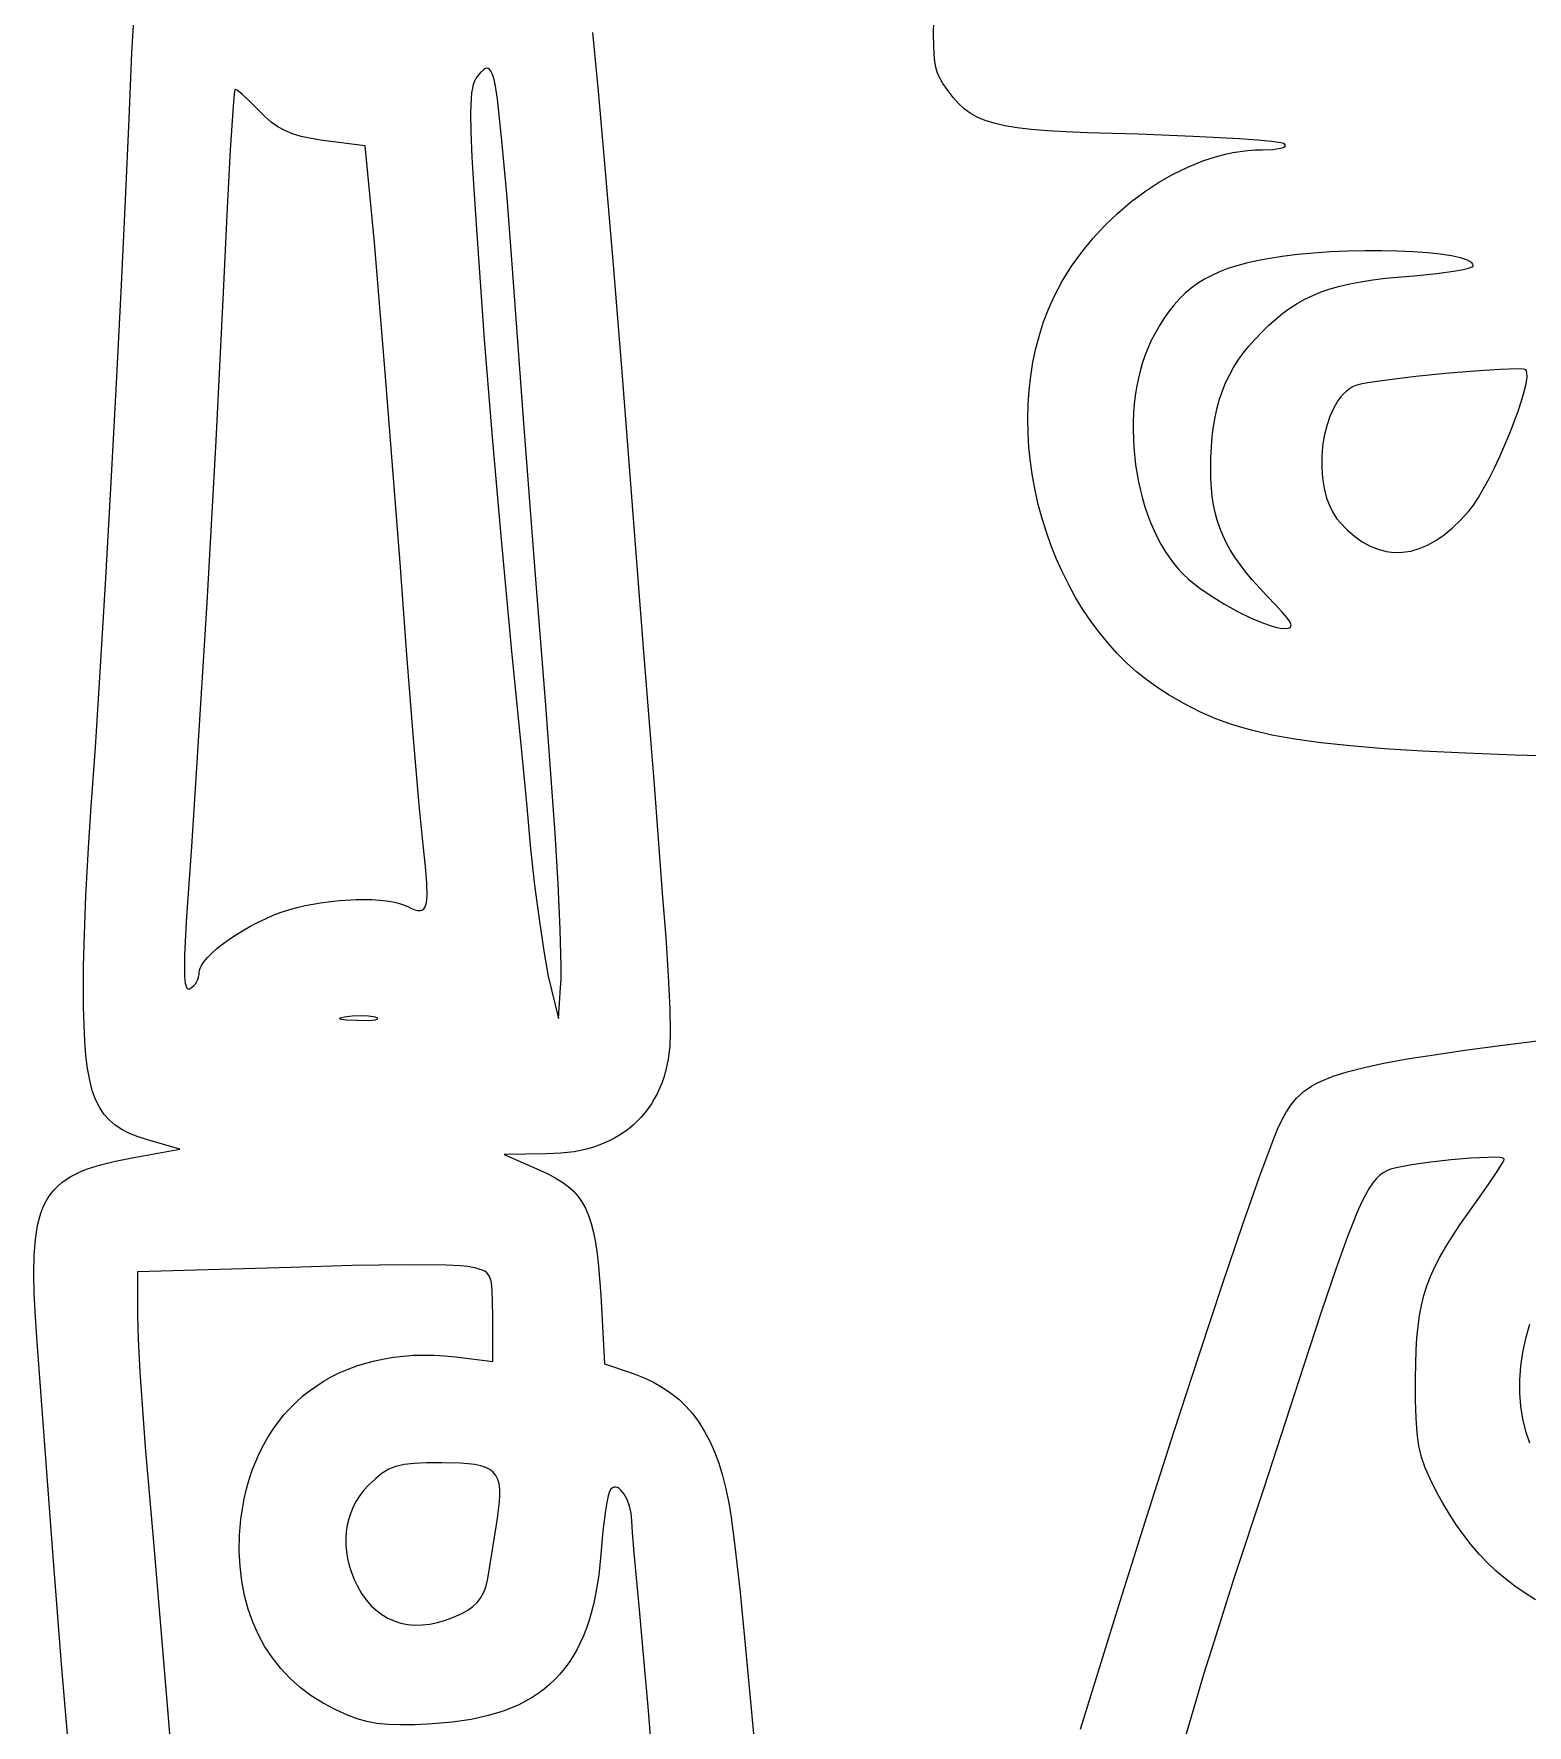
# Model space of a CAD drawing. Extents: x 45 to 4224, y -5292 to 395.
# Drawn here: x 2026 to 2794, y -3260 to -2391 of the extents above; entities that cross this region are included whole.
import ezdxf

# ---------------------------------------------------------------- set-up
doc = ezdxf.new("R2010")
doc.units = 0

msp = doc.modelspace()

# ---------------------------------------------------------------- linework, layer by layer
at = {"layer": 'Layer 1'}
for p, q in [((2488.5923, -2391.136425), (2488.889956, -2376.817175)), ((2076.535421, -2400.378733), (2077.336825, -2386.156043)), ((2313.304346, -2389.975483), (2316.202616, -2420.176754)), ((2488.666714, -2396.585402), (2488.5923, -2391.136425)), ((2488.889956, -2401.083859), (2488.666714, -2396.585402)), ((2075.049465, -2434.33711), (2076.535421, -2400.378733)), ((2489.262027, -2404.774227), (2488.889956, -2401.083859)), ((2489.782925, -2407.798941), (2489.262027, -2404.774227)), ((2252.594698, -2414.990735), (2252.012369, -2416.621159)), ((2253.272369, -2413.640526), (2252.594698, -2414.990735)), ((2254.04422, -2412.50949), (2253.272369, -2413.640526)), ((2255.786748, -2410.559223), (2254.04422, -2412.50949)), ((2257.194414, -2409.185665), (2255.786748, -2410.559223)), ((2258.341631, -2408.407418), (2257.194414, -2409.185665)), ((2259.302814, -2408.243087), (2258.341631, -2408.407418)), ((2259.736896, -2408.396954), (2259.302814, -2408.243087)), ((2260.152375, -2408.711276), (2259.736896, -2408.396954)), ((2260.964729, -2409.830587), (2260.152375, -2408.711276)), ((2261.81429, -2411.619623), (2260.964729, -2409.830587)), ((2262.77547, -2414.09699), (2261.81429, -2411.619623)), ((2263.493256, -2417.586698), (2262.77547, -2414.09699)), ((2490.452652, -2410.300432), (2489.782925, -2407.798941)), ((2491.271206, -2412.421133), (2490.452652, -2410.300432)), ((2492.238589, -2414.303478), (2491.271206, -2412.421133)), ((2493.3548, -2416.0899), (2492.238589, -2414.303478)), ((2496.043329, -2419.959439), (2493.3548, -2416.0899)), ((2129.039877, -2421.528139), (2128.495724, -2427.752564)), ((2129.4259, -2419.25696), (2129.039877, -2421.528139)), ((2129.808053, -2419.212761), (2129.4259, -2419.25696)), ((2130.622733, -2419.64761), (2129.808053, -2419.212761)), ((2133.345038, -2421.787009), (2130.622733, -2419.64761)), ((2137.183548, -2425.340284), (2133.345038, -2421.787009)), ((2250.849068, -2423.804153), (2250.571566, -2431.113009)), ((2251.138392, -2420.966826), (2250.849068, -2423.804153)), ((2251.526546, -2418.592842), (2251.138392, -2420.966826)), ((2252.012369, -2416.621159), (2251.526546, -2418.592842)), ((2264.424983, -2424.229701), (2263.493256, -2417.586698)), ((2266.744223, -2445.450102), (2264.424983, -2424.229701)), ((2316.202616, -2420.176754), (2319.672944, -2459.242613)), ((2498.678381, -2423.401097), (2496.043329, -2419.959439)), ((2501.373902, -2426.442777), (2498.678381, -2423.401097)), ((2128.495724, -2427.752564), (2127.044649, -2450.312413)), ((2141.729, -2429.97256), (2137.183548, -2425.340284)), ((2144.95127, -2433.274677), (2141.729, -2429.97256)), ((2148.159594, -2436.074501), (2144.95127, -2433.274677)), ((2250.571566, -2431.113009), (2250.70334, -2441.007749)), ((2504.243838, -2429.112387), (2501.373902, -2426.442777)), ((2507.402134, -2431.437831), (2504.243838, -2429.112387)), ((2510.962738, -2433.447014), (2507.402134, -2431.437831)), ((2515.039594, -2435.167843), (2510.962738, -2433.447014)), ((2073.285992, -2476.16177), (2075.049465, -2434.33711)), ((2151.488846, -2438.427841), (2148.159594, -2436.074501)), ((2155.0739, -2440.390509), (2151.488846, -2438.427841)), ((2159.049629, -2442.018314), (2155.0739, -2440.390509)), ((2163.550906, -2443.367067), (2159.049629, -2442.018314)), ((2250.70334, -2441.007749), (2251.253693, -2453.976716)), ((2519.74665, -2436.628221), (2515.039594, -2435.167843)), ((2525.197851, -2437.856055), (2519.74665, -2436.628221)), ((2531.507144, -2438.87925), (2525.197851, -2437.856055)), ((2538.788474, -2439.725712), (2531.507144, -2438.87925)), ((2547.155787, -2440.423345), (2538.788474, -2439.725712)), ((2556.723031, -2441.000055), (2547.155787, -2440.423345)), ((2567.60415, -2441.483747), (2556.723031, -2441.000055)), ((2593.7638, -2442.2837), (2567.60415, -2441.483747)), ((2127.044649, -2450.312413), (2125.29592, -2483.439036)), ((2168.712605, -2444.492579), (2163.550906, -2443.367067)), ((2174.6696, -2445.45066), (2168.712605, -2444.492579)), ((2196.4977, -2448.22879), (2174.6696, -2445.45066)), ((2201.2602, -2497.83819), (2196.4977, -2448.22879)), ((2269.361119, -2474.707223), (2266.744223, -2445.450102)), ((2622.065898, -2443.313091), (2593.7638, -2442.2837)), ((2645.754362, -2444.565725), (2622.065898, -2443.313091)), ((2655.077826, -2445.252504), (2645.754362, -2444.565725)), ((2646.25548, -2451.060973), (2650.082623, -2450.597145)), ((2650.082623, -2450.597145), (2653.886219, -2450.315865)), ((2653.886219, -2450.315865), (2657.6606, -2450.2212)), ((2662.299095, -2445.967189), (2655.077826, -2445.252504)), ((2657.6606, -2450.2212), (2663.030819, -2450.010359)), ((2667.101907, -2446.700478), (2662.299095, -2445.967189)), ((2663.030819, -2450.010359), (2666.987175, -2449.427448)), ((2666.987175, -2449.427448), (2668.318881, -2449.01972)), ((2668.49756, -2447.071193), (2667.101907, -2446.700478)), ((2668.318881, -2449.01972), (2669.157594, -2448.546879)), ((2669.17, -2447.44307), (2668.49756, -2447.071193)), ((2669.157594, -2448.546879), (2669.456803, -2448.018229)), ((2669.456803, -2448.018229), (2669.17, -2447.44307)), ((2251.253693, -2453.976716), (2252.231928, -2470.508249)), ((2319.672944, -2459.242613), (2323.719982, -2507.275381)), ((2611.686869, -2462.778557), (2619.282314, -2459.077237)), ((2619.282314, -2459.077237), (2626.964958, -2455.97588)), ((2626.964958, -2455.97588), (2630.824809, -2454.660361)), ((2630.824809, -2454.660361), (2634.689455, -2453.507041)), ((2634.689455, -2453.507041), (2638.553228, -2452.519991)), ((2638.553228, -2452.519991), (2642.410459, -2451.703278)), ((2642.410459, -2451.703278), (2646.25548, -2451.060973)), ((2596.938963, -2471.850863), (2604.223969, -2467.047284)), ((2604.223969, -2467.047284), (2611.686869, -2462.778557)), ((2071.062087, -2523.293062), (2073.285992, -2476.16177)), ((2252.231928, -2470.508249), (2253.647345, -2491.09069)), ((2271.9036, -2508.95009), (2269.361119, -2474.707223)), ((2589.877194, -2477.156736), (2596.938963, -2471.850863)), ((2125.29592, -2483.439036), (2123.47278, -2523.63496)), ((2576.60476, -2489.145142), (2583.084011, -2482.932347)), ((2583.084011, -2482.932347), (2589.877194, -2477.156736)), ((2253.647345, -2491.09069), (2257.665705, -2547.63919)), ((2570.484786, -2495.762564), (2576.60476, -2489.145142)), ((2206.9157, -2566.795027), (2201.2602, -2497.83819)), ((2559.504058, -2510.081064), (2564.769437, -2502.752057)), ((2564.769437, -2502.752057), (2570.484786, -2495.762564)), ((2692.672436, -2502.719777), (2684.034369, -2503.290093)), ((2701.454676, -2502.340148), (2692.672436, -2502.719777)), ((2710.235749, -2502.147718), (2701.454676, -2502.340148)), ((2718.870316, -2502.138999), (2710.235749, -2502.147718)), ((2727.213038, -2502.310502), (2718.870316, -2502.138999)), ((2735.118573, -2502.65874), (2727.213038, -2502.310502)), ((2742.441583, -2503.180222), (2735.118573, -2502.65874)), ((2278.005511, -2590.706115), (2271.9036, -2508.95009)), ((2323.719982, -2507.275381), (2328.348382, -2564.377386)), ((2554.733997, -2517.717031), (2559.504058, -2510.081064)), ((2639.88173, -2511.308415), (2635.572402, -2512.946588)), ((2644.50034, -2509.826046), (2639.88173, -2511.308415)), ((2649.450907, -2508.48611), (2644.50034, -2509.826046)), ((2654.756102, -2507.275235), (2649.450907, -2508.48611)), ((2660.4386, -2506.18005), (2654.756102, -2507.275235)), ((2667.772111, -2505.016741), (2660.4386, -2506.18005)), ((2675.685814, -2504.054585), (2667.772111, -2505.016741)), ((2684.034369, -2503.290093), (2675.685814, -2504.054585)), ((2749.036729, -2503.871463), (2742.441583, -2503.180222)), ((2754.75867, -2504.728972), (2749.036729, -2503.871463)), ((2759.462068, -2505.749261), (2754.75867, -2504.728972)), ((2763.001581, -2506.928843), (2759.462068, -2505.749261)), ((2760.733509, -2511.768081), (2763.576744, -2511.060373)), ((2764.289463, -2507.577278), (2763.001581, -2506.928843)), ((2763.576744, -2511.060373), (2765.378182, -2510.380571)), ((2765.231872, -2508.264229), (2764.289463, -2507.577278)), ((2765.81064, -2508.989258), (2765.231872, -2508.264229)), ((2765.378182, -2510.380571), (2765.847533, -2510.058402)), ((2766.0076, -2509.75193), (2765.81064, -2508.989258)), ((2765.847533, -2510.058402), (2766.0076, -2509.75193)), ((2552.548882, -2521.63995), (2554.733997, -2517.717031)), ((2624.273388, -2518.929644), (2620.974462, -2521.324746)), ((2627.790904, -2516.743831), (2624.273388, -2518.929644)), ((2631.549685, -2514.753936), (2627.790904, -2516.743831)), ((2635.572402, -2512.946588), (2631.549685, -2514.753936)), ((2692.458456, -2521.732494), (2697.350502, -2520.345853)), ((2697.350502, -2520.345853), (2702.590202, -2519.120831)), ((2702.590202, -2519.120831), (2708.218833, -2518.042892)), ((2708.218833, -2518.042892), (2714.277671, -2517.097504)), ((2714.277671, -2517.097504), (2720.807994, -2516.270132)), ((2720.807994, -2516.270132), (2735.4482, -2514.9113)), ((2735.4482, -2514.9113), (2747.255256, -2513.826096)), ((2747.255256, -2513.826096), (2756.9787, -2512.480441)), ((2756.9787, -2512.480441), (2760.733509, -2511.768081)), ((2068.512626, -2573.410199), (2071.062087, -2523.293062)), ((2123.47278, -2523.63496), (2119.659068, -2599.562041)), ((2547.633002, -2532.081019), (2550.5046, -2525.6274)), ((2550.5046, -2525.6274), (2552.548882, -2521.63995)), ((2614.941692, -2526.796303), (2612.162502, -2529.899501)), ((2617.871454, -2523.942508), (2614.941692, -2526.796303)), ((2620.974462, -2521.324746), (2617.871454, -2523.942508)), ((2675.541276, -2529.185921), (2679.455474, -2527.007467)), ((2679.455474, -2527.007467), (2683.552219, -2525.048767)), ((2683.552219, -2525.048767), (2687.872788, -2523.295288)), ((2687.872788, -2523.295288), (2692.458456, -2521.732494)), ((2545.116759, -2538.705563), (2547.633002, -2532.081019)), ((2606.965145, -2536.907591), (2604.501632, -2540.839226)), ((2609.51121, -2533.265473), (2606.965145, -2536.907591)), ((2612.162502, -2529.899501), (2609.51121, -2533.265473)), ((2660.884416, -2540.387963), (2664.481195, -2537.185151)), ((2664.481195, -2537.185151), (2668.095414, -2534.260229)), ((2668.095414, -2534.260229), (2671.768348, -2531.598664)), ((2671.768348, -2531.598664), (2675.541276, -2529.185921)), ((2541.129992, -2552.397657), (2542.950784, -2545.483589)), ((2542.950784, -2545.483589), (2545.116759, -2538.705563)), ((2602.098, -2545.07375), (2600.285056, -2548.608809)), ((2604.501632, -2540.839226), (2602.098, -2545.07375)), ((2653.830297, -2547.458353), (2657.2638, -2543.8832)), ((2657.2638, -2543.8832), (2660.884416, -2540.387963)), ((2257.665705, -2547.63919), (2261.684069, -2597.89969)), ((2539.649294, -2559.430326), (2541.129992, -2552.397657)), ((2598.640269, -2552.285722), (2597.162042, -2556.092862)), ((2600.285056, -2548.608809), (2598.640269, -2552.285722)), ((2645.134337, -2558.381497), (2647.772542, -2554.687736)), ((2647.772542, -2554.687736), (2650.66887, -2551.053276)), ((2650.66887, -2551.053276), (2653.830297, -2547.458353)), ((2538.503605, -2566.564156), (2539.649294, -2559.430326)), ((2595.848775, -2560.018601), (2594.69887, -2564.051312)), ((2597.162042, -2556.092862), (2595.848775, -2560.018601)), ((2640.60439, -2566.025988), (2642.747278, -2562.154326)), ((2642.747278, -2562.154326), (2645.134337, -2558.381497)), ((2779.575371, -2563.11916), (2766.62423, -2563.957869)), ((2788.917432, -2562.857161), (2779.575371, -2563.11916)), ((2791.717647, -2562.991842), (2788.917432, -2562.857161)), ((2792.559504, -2563.134251), (2791.717647, -2562.991842)), ((2792.9947, -2563.33), (2792.559504, -2563.134251)), ((2793.364384, -2563.88189), (2792.9947, -2563.33)), ((2214.3571, -2662.54119), (2206.9157, -2566.795027)), ((2328.348382, -2564.377386), (2339.367875, -2706.1984)), ((2537.687837, -2573.781704), (2538.503605, -2566.564156)), ((2592.882751, -2572.391137), (2592.213339, -2576.674997)), ((2593.710728, -2568.179366), (2592.882751, -2572.391137)), ((2594.69887, -2564.051312), (2593.710728, -2568.179366)), ((2637.023219, -2574.144875), (2638.698695, -2570.016249)), ((2638.698695, -2570.016249), (2640.60439, -2566.025988)), ((2703.972096, -2572.047976), (2702.340257, -2573.041811)), ((2705.6822, -2571.2675), (2703.972096, -2572.047976)), ((2708.075473, -2570.628973), (2705.6822, -2571.2675)), ((2711.843079, -2569.917195), (2708.075473, -2570.628973)), ((2722.673432, -2568.352949), (2711.843079, -2569.917195)), ((2736.517549, -2566.732893), (2722.673432, -2568.352949)), ((2751.719719, -2565.215156), (2736.517549, -2566.732893)), ((2766.62423, -2563.957869), (2751.719719, -2565.215156)), ((2792.145128, -2574.510698), (2793.107186, -2570.429264)), ((2793.107186, -2570.429264), (2793.604737, -2567.118133)), ((2793.584876, -2564.708109), (2793.364384, -2563.88189)), ((2793.604737, -2567.118133), (2793.584876, -2564.708109)), ((2065.772482, -2624.192398), (2068.512626, -2573.410199)), ((2537.025717, -2588.398195), (2537.196903, -2581.065531)), ((2537.196903, -2581.065531), (2537.687837, -2573.781704)), ((2591.700894, -2581.019318), (2591.343818, -2585.412473)), ((2592.213339, -2576.674997), (2591.700894, -2581.019318)), ((2634.335014, -2582.896284), (2635.570984, -2578.431631)), ((2635.570984, -2578.431631), (2637.023219, -2574.144875)), ((2696.626074, -2578.906571), (2694.278252, -2582.801684)), ((2697.929591, -2577.181385), (2696.626074, -2578.906571)), ((2699.317478, -2575.620724), (2697.929591, -2577.181385)), ((2700.788209, -2574.236796), (2699.317478, -2575.620724)), ((2702.340257, -2573.041811), (2700.788209, -2574.236796)), ((2789.039105, -2584.461249), (2790.771466, -2579.231629)), ((2790.771466, -2579.231629), (2792.145128, -2574.510698)), ((2537.169192, -2595.762256), (2537.025717, -2588.398195)), ((2591.14051, -2589.842835), (2591.089374, -2594.298775)), ((2591.343818, -2585.412473), (2591.14051, -2589.842835)), ((2632.483966, -2592.438341), (2633.308334, -2587.558598)), ((2633.308334, -2587.558598), (2634.335014, -2582.896284)), ((2692.286222, -2587.208393), (2690.662191, -2592.029031)), ((2694.278252, -2582.801684), (2692.286222, -2587.208393)), ((2787.000948, -2590.068754), (2789.039105, -2584.461249)), ((2261.684069, -2597.89969), (2266.14892, -2648.53219)), ((2283.8098, -2666.50909), (2278.005511, -2590.706115)), ((2537.62224, -2603.140272), (2537.169192, -2595.762256)), ((2591.089374, -2594.298775), (2591.437219, -2603.240883)), ((2631.414265, -2602.929171), (2631.854935, -2597.555276)), ((2631.854935, -2597.555276), (2632.483966, -2592.438341)), ((2689.41837, -2597.165929), (2688.566966, -2602.521419)), ((2690.662191, -2592.029031), (2689.41837, -2597.165929)), ((2779.580745, -2607.850515), (2784.7099, -2595.923338)), ((2784.7099, -2595.923338), (2787.000948, -2590.068754)), ((2119.659068, -2599.562041), (2114.989598, -2683.07931)), ((2538.379775, -2610.514802), (2537.62224, -2603.140272)), ((2591.437219, -2603.240883), (2592.374563, -2612.145775)), ((2631.154979, -2608.57979), (2631.414265, -2602.929171)), ((2688.566966, -2602.521419), (2688.120189, -2607.997831)), ((2539.436711, -2617.868406), (2538.379775, -2610.514802)), ((2592.374563, -2612.145775), (2593.888615, -2620.920432)), ((2631.0701, -2614.5269), (2631.154979, -2608.57979)), ((2631.151297, -2619.382608), (2631.0701, -2614.5269)), ((2688.120189, -2607.997831), (2688.090247, -2613.497498)), ((2688.090247, -2613.497498), (2688.48935, -2618.92275)), ((2774.074872, -2619.196333), (2776.848446, -2613.661497)), ((2776.848446, -2613.661497), (2779.580745, -2607.850515)), ((2062.97653, -2673.318873), (2065.772482, -2624.192398)), ((2540.78796, -2625.183643), (2539.436711, -2617.868406)), ((2593.888615, -2620.920432), (2594.85791, -2625.229854)), ((2631.403414, -2623.997634), (2631.151297, -2619.382608)), ((2631.839241, -2628.401046), (2631.403414, -2623.997634)), ((2688.48935, -2618.92275), (2689.329705, -2624.17592)), ((2689.329705, -2624.17592), (2690.623522, -2629.159338)), ((2768.615513, -2628.914344), (2771.312926, -2624.324217)), ((2771.312926, -2624.324217), (2774.074872, -2619.196333)), ((2542.428435, -2632.443071), (2540.78796, -2625.183643)), ((2544.35305, -2639.62925), (2542.428435, -2632.443071)), ((2594.85791, -2625.229854), (2595.966587, -2629.471834)), ((2595.966587, -2629.471834), (2597.213046, -2633.634745)), ((2632.471569, -2632.621912), (2631.839241, -2628.401046)), ((2633.313186, -2636.689301), (2632.471569, -2632.621912)), ((2690.623522, -2629.159338), (2692.383009, -2633.775336)), ((2763.6259, -2635.9581), (2766.035536, -2632.835907)), ((2766.035536, -2632.835907), (2768.615513, -2628.914344)), ((2546.556718, -2646.724739), (2544.35305, -2639.62925)), ((2597.213046, -2633.634745), (2598.595688, -2637.70696)), ((2598.595688, -2637.70696), (2600.112916, -2641.676851)), ((2600.112916, -2641.676851), (2601.76313, -2645.532791)), ((2634.376883, -2640.632279), (2633.313186, -2636.689301)), ((2635.675449, -2644.479914), (2634.376883, -2640.632279)), ((2692.383009, -2633.775336), (2693.441194, -2635.915032)), ((2693.441194, -2635.915032), (2694.620375, -2637.926247)), ((2694.620375, -2637.926247), (2695.922079, -2639.796772)), ((2695.922079, -2639.796772), (2697.34783, -2641.5144)), ((2697.34783, -2641.5144), (2701.11815, -2645.467748)), ((2755.210943, -2644.645218), (2759.437039, -2640.585678)), ((2759.437039, -2640.585678), (2763.62593, -2635.95815)), ((2763.62593, -2635.95815), (2763.6259, -2635.9581)), ((2266.14892, -2648.53219), (2271.506745, -2706.19669)), ((2549.034351, -2653.712096), (2546.556718, -2646.724739)), ((2601.76313, -2645.532791), (2603.544731, -2649.263151)), ((2603.544731, -2649.263151), (2605.456121, -2652.856305)), ((2637.221675, -2648.261275), (2635.675449, -2644.479914)), ((2639.02835, -2652.005429), (2637.221675, -2648.261275)), ((2701.11815, -2645.467748), (2704.981486, -2648.844967)), ((2704.981486, -2648.844967), (2708.928535, -2651.64664)), ((2746.684339, -2651.058007), (2750.956942, -2648.136188)), ((2750.956942, -2648.136188), (2755.210943, -2644.645218)), ((2551.780864, -2660.573882), (2549.034351, -2653.712096)), ((2605.456121, -2652.856305), (2607.495702, -2656.300625)), ((2607.495702, -2656.300625), (2609.661873, -2659.584483)), ((2641.108264, -2655.741443), (2639.02835, -2652.005429)), ((2643.474207, -2659.498386), (2641.108264, -2655.741443)), ((2708.928535, -2651.64664), (2712.949996, -2653.873346)), ((2712.949996, -2653.873346), (2717.036567, -2655.525668)), ((2717.036567, -2655.525668), (2721.178948, -2656.604188)), ((2721.178948, -2656.604188), (2725.367836, -2657.109486)), ((2725.367836, -2657.109486), (2729.59393, -2657.042144)), ((2729.59393, -2657.042144), (2733.847929, -2656.402743)), ((2733.847929, -2656.402743), (2738.120531, -2655.191866)), ((2738.120531, -2655.191866), (2742.402435, -2653.410094)), ((2742.402435, -2653.410094), (2746.684339, -2651.058007)), ((2217.780115, -2709.676067), (2214.3571, -2662.54119)), ((2289.266788, -2735.615377), (2283.8098, -2666.50909)), ((2554.791168, -2667.292654), (2551.780864, -2660.573882)), ((2558.060178, -2673.850972), (2554.791168, -2667.292654)), ((2609.661873, -2659.584483), (2611.953038, -2662.696252)), ((2611.953038, -2662.696252), (2614.367596, -2665.624305)), ((2614.367596, -2665.624305), (2616.90395, -2668.357013)), ((2646.138969, -2663.305325), (2643.474207, -2659.498386)), ((2649.115339, -2667.191328), (2646.138969, -2663.305325)), ((2652.416108, -2671.185463), (2649.115339, -2667.191328)), ((2060.259644, -2718.46884), (2062.97653, -2673.318873)), ((2561.582807, -2680.231396), (2558.060178, -2673.850972)), ((2616.90395, -2668.357013), (2619.5605, -2670.88275)), ((2619.5605, -2670.88275), (2624.914436, -2675.14838)), ((2624.914436, -2675.14838), (2631.212498, -2679.483772)), ((2656.054065, -2675.316798), (2652.416108, -2671.185463)), ((2660.042, -2679.6144), (2656.054065, -2675.316798)), ((2114.989598, -2683.07931), (2109.799218, -2767.638404)), ((2565.353967, -2686.416483), (2561.582807, -2680.231396)), ((2631.212498, -2679.483772), (2638.096571, -2683.69824)), ((2638.096571, -2683.69824), (2645.208538, -2687.6011)), ((2664.551552, -2684.204384), (2660.04175, -2679.61395)), ((2660.04175, -2679.61395), (2660.042, -2679.6144)), ((2667.991652, -2687.911147), (2664.551552, -2684.204384)), ((2569.368572, -2692.388794), (2565.353967, -2686.416483)), ((2573.621535, -2698.130887), (2569.368572, -2692.388794)), ((2645.208538, -2687.6011), (2652.19028, -2691.001666)), ((2652.19028, -2691.001666), (2658.683683, -2693.709253)), ((2658.683683, -2693.709253), (2661.635345, -2694.74359)), ((2670.408559, -2690.817955), (2667.991652, -2687.911147)), ((2671.848781, -2693.008525), (2670.408559, -2690.817955)), ((2672.21717, -2693.861382), (2671.848781, -2693.008525)), ((2672.358828, -2694.566573), (2672.21717, -2693.861382)), ((2578.107769, -2703.625321), (2573.621535, -2698.130887)), ((2661.635345, -2694.74359), (2664.330628, -2695.533176)), ((2664.330628, -2695.533176), (2666.724768, -2696.054175)), ((2666.724768, -2696.054175), (2668.773, -2696.28275)), ((2668.773, -2696.28275), (2670.774428, -2696.119969)), ((2670.774428, -2696.119969), (2671.481556, -2695.900796)), ((2671.481556, -2695.900796), (2671.985207, -2695.575816)), ((2671.985207, -2695.575816), (2672.279569, -2695.134563)), ((2672.279569, -2695.134563), (2672.358828, -2694.566573)), ((2221.203146, -2752.681077), (2217.780115, -2709.676067)), ((2271.506745, -2706.19669), (2276.914168, -2761.21354)), ((2339.367875, -2706.1984), (2344.924127, -2776.544475)), ((2582.822187, -2708.854655), (2578.107769, -2703.625321)), ((2587.759702, -2713.801449), (2582.822187, -2708.854655)), ((2057.756698, -2757.321514), (2060.259644, -2718.46884)), ((2592.915228, -2718.448262), (2587.759702, -2713.801449)), ((2598.283677, -2722.777651), (2592.915228, -2718.448262)), ((2603.859964, -2726.772178), (2598.283677, -2722.777651)), ((2609.639, -2730.4144), (2603.859964, -2726.772178)), ((2294.1285, -2801.44709), (2289.266788, -2735.615377)), ((2617.584464, -2734.926625), (2609.639, -2730.4144)), ((2625.522398, -2738.96039), (2617.584464, -2734.926625)), ((2633.714993, -2742.548833), (2625.522398, -2738.96039)), ((2637.988722, -2744.186415), (2633.714993, -2742.548833)), ((2642.424438, -2745.725093), (2637.988722, -2744.186415)), ((2647.054912, -2747.169009), (2642.424438, -2745.725093)), ((2224.179704, -2786.830895), (2221.203146, -2752.681077)), ((2651.912921, -2748.522305), (2647.054912, -2747.169009)), ((2662.442633, -2750.973609), (2651.912921, -2748.522305)), ((2674.275763, -2753.112141), (2662.442633, -2750.973609)), ((2687.6745, -2754.971039), (2674.275763, -2753.112141)), ((2702.901034, -2756.58344), (2687.6745, -2754.971039)), ((2055.602565, -2787.55611), (2057.756698, -2757.321514)), ((2276.914168, -2761.21354), (2279.487655, -2787.847727)), ((2720.217555, -2757.982483), (2702.901034, -2756.58344)), ((2739.886251, -2759.201303), (2720.217555, -2757.982483)), ((2762.169313, -2760.27304), (2739.886251, -2759.201303)), ((2787.328929, -2761.230831), (2762.169313, -2760.27304)), ((2815.627289, -2762.107813), (2787.328929, -2761.230831)), ((2109.799218, -2767.638404), (2107.113328, -2808.262272)), ((2344.924127, -2776.544475), (2349.289755, -2834.3894)), ((2054.145292, -2808.931538), (2055.602565, -2787.55611)), ((2226.2633, -2807.40019), (2224.179704, -2786.830895)), ((2279.487655, -2787.847727), (2281.428625, -2809.38469)), ((2294.128625, -2801.44719), (2294.1285, -2801.44709)), ((2295.678915, -2827.355686), (2294.128625, -2801.44719)), ((2052.874051, -2833.543985), (2054.145292, -2808.931538)), ((2107.113328, -2808.262272), (2104.42278, -2846.69096)), ((2227.501194, -2818.449902), (2226.2633, -2807.40019)), ((2281.428625, -2809.38469), (2283.52462, -2828.155645)), ((2228.204242, -2827.039299), (2227.501194, -2818.449902)), ((2228.321285, -2833.386974), (2228.204242, -2827.039299)), ((2283.52462, -2828.155645), (2285.992685, -2846.740552)), ((2296.708308, -2850.957346), (2295.678915, -2827.355686)), ((2051.97488, -2858.379669), (2052.874051, -2833.543985)), ((2153.223615, -2842.053598), (2157.207, -2840.73769)), ((2157.207, -2840.73769), (2161.372827, -2839.612371)), ((2161.372827, -2839.612371), (2165.660739, -2838.61844)), ((2165.660739, -2838.61844), (2174.458647, -2837.029389)), ((2174.458647, -2837.029389), (2183.312368, -2835.979841)), ((2183.312368, -2835.979841), (2191.93355, -2835.479096)), ((2191.93355, -2835.479096), (2200.033838, -2835.536457)), ((2200.033838, -2835.536457), (2203.798536, -2835.777334)), ((2203.798536, -2835.777334), (2207.324878, -2836.161225)), ((2207.324878, -2836.161225), (2210.57682, -2836.689294)), ((2210.57682, -2836.689294), (2213.518317, -2837.362702)), ((2213.518317, -2837.362702), (2216.113325, -2838.182613)), ((2216.113325, -2838.182613), (2218.3258, -2839.15019)), ((2218.3258, -2839.15019), (2220.22442, -2840.071161)), ((2220.22442, -2840.071161), (2221.906192, -2840.732264)), ((2221.906192, -2840.732264), (2223.377513, -2841.106175)), ((2223.377513, -2841.106175), (2224.644777, -2841.16557)), ((2224.644777, -2841.16557), (2225.714378, -2840.883126)), ((2225.714378, -2840.883126), (2226.592713, -2840.231518)), ((2226.592713, -2840.231518), (2227.286176, -2839.183423)), ((2227.286176, -2839.183423), (2227.801163, -2837.711516)), ((2227.801163, -2837.711516), (2228.144067, -2835.788475)), ((2228.144067, -2835.788475), (2228.321285, -2833.386974)), ((2349.289755, -2834.3894), (2350.914462, -2854.840847)), ((2104.42278, -2846.69096), (2103.616627, -2864.085226)), ((2133.396814, -2851.502156), (2137.208694, -2849.32874)), ((2137.208694, -2849.32874), (2141.139753, -2847.267527)), ((2141.139753, -2847.267527), (2145.147552, -2845.348166)), ((2145.147552, -2845.348166), (2149.189653, -2843.600307)), ((2149.189653, -2843.600307), (2153.223615, -2842.053598)), ((2285.992685, -2846.740552), (2288.46075, -2863.018629)), ((2051.722957, -2869.939419), (2051.97488, -2858.379669)), ((2120.189873, -2860.724857), (2123.100644, -2858.399125)), ((2123.100644, -2858.399125), (2126.30035, -2856.066998)), ((2126.30035, -2856.066998), (2129.746553, -2853.758125)), ((2129.746553, -2853.758125), (2133.396814, -2851.502156)), ((2297.14239, -2869.647678), (2296.708308, -2850.957346)), ((2350.914462, -2854.840847), (2352.167099, -2874.7714)), ((2103.616627, -2864.085226), (2103.515858, -2870.347632)), ((2112.284935, -2869.370848), (2113.615569, -2867.36719)), ((2113.615569, -2867.36719), (2115.404897, -2865.238539)), ((2115.404897, -2865.238539), (2117.610478, -2863.014545)), ((2117.610478, -2863.014545), (2120.189873, -2860.724857)), ((2288.46075, -2863.018629), (2290.556745, -2874.86909)), ((2051.633815, -2880.42481), (2051.722957, -2869.939419)), ((2103.515858, -2870.347632), (2103.629029, -2875.11711)), ((2103.629029, -2875.11711), (2103.965443, -2878.491325)), ((2109.830205, -2877.647184), (2110.395287, -2876.498417)), ((2110.395287, -2876.498417), (2110.816193, -2875.303142)), ((2110.816193, -2875.303142), (2111.078968, -2874.089265)), ((2111.078968, -2874.089265), (2111.16966, -2872.88469)), ((2111.1695, -2872.88459), (2111.455432, -2871.219865)), ((2111.16966, -2872.88469), (2111.1695, -2872.88459)), ((2111.455432, -2871.219865), (2112.284935, -2869.370848)), ((2290.556745, -2874.86909), (2295.716125, -2896.69719)), ((2296.906745, -2880.82219), (2297.112934, -2876.337192)), ((2297.112934, -2876.337192), (2297.14239, -2869.647678)), ((2352.167099, -2874.7714), (2352.973251, -2891.874228)), ((2051.702899, -2890.638141), (2051.633815, -2880.42481)), ((2103.965443, -2878.491325), (2104.534401, -2880.567944)), ((2104.534401, -2880.567944), (2104.908991, -2881.150176)), ((2104.908991, -2881.150176), (2105.345206, -2881.444634)), ((2105.345206, -2881.444634), (2105.844208, -2881.463526)), ((2105.844208, -2881.463526), (2106.40716, -2881.21906)), ((2106.40716, -2881.21906), (2107.409423, -2880.535381)), ((2107.409423, -2880.535381), (2108.32332, -2879.693571)), ((2108.32332, -2879.693571), (2109.134898, -2878.721537)), ((2109.134898, -2878.721537), (2109.830205, -2877.647184)), ((2295.716125, -2896.69719), (2296.906745, -2880.82219)), ((2051.926043, -2899.884089), (2051.702899, -2890.638141)), ((2352.973251, -2891.874228), (2353.258505, -2903.8425)), ((2052.327082, -2908.218467), (2051.926043, -2899.884089)), ((2183.431357, -2896.4862), (2183.301617, -2896.623207)), ((2183.301617, -2896.623207), (2183.346866, -2896.754401)), ((2183.346866, -2896.754401), (2183.946054, -2896.994696)), ((2184.232083, -2896.199396), (2183.431357, -2896.4862)), ((2183.946054, -2896.994696), (2187.065243, -2897.354364)), ((2185.7816, -2895.90329), (2184.232083, -2896.199396)), ((2189.713143, -2895.456806), (2185.7816, -2895.90329)), ((2187.065243, -2897.354364), (2192.52848, -2897.49079)), ((2194.016756, -2895.307977), (2189.713143, -2895.456806)), ((2192.52848, -2897.49079), (2198.14054, -2897.577606)), ((2198.171541, -2895.456806), (2194.016756, -2895.307977)), ((2198.14054, -2897.577606), (2201.706214, -2897.292352)), ((2201.6566, -2895.90329), (2198.171541, -2895.456806)), ((2202.648014, -2896.329621), (2201.6566, -2895.90329)), ((2201.6566, -2895.90329), (2201.6566, -2895.90329)), ((2201.706214, -2897.292352), (2202.640265, -2897.033454)), ((2202.640265, -2897.033454), (2202.96505, -2896.709442)), ((2202.96505, -2896.709442), (2202.648014, -2896.329621)), ((2052.929853, -2915.697083), (2052.327082, -2908.218467)), ((2352.97703, -2910.886357), (2352.141518, -2917.572678)), ((2353.258505, -2903.8425), (2352.97703, -2910.886357)), ((2761.726985, -2912.919521), (2779.869029, -2910.489629)), ((2779.869029, -2910.489629), (2823.555585, -2905.031045)), ((2053.75819, -2922.375749), (2052.929853, -2915.697083)), ((2352.141518, -2917.572678), (2351.520177, -2920.777583)), ((2709.832002, -2921.755428), (2720.047772, -2919.583658)), ((2720.047772, -2919.583658), (2731.987858, -2917.418865)), ((2731.987858, -2917.418865), (2745.823762, -2915.213376)), ((2745.823762, -2915.213376), (2761.726985, -2912.919521)), ((2054.835931, -2928.310275), (2053.75819, -2922.375749)), ((2056.18691, -2933.556471), (2054.835931, -2928.310275)), ((2349.878682, -2926.902528), (2348.861871, -2929.819223)), ((2350.765341, -2923.88809), (2349.878682, -2926.902528)), ((2351.520177, -2920.777583), (2350.765341, -2923.88809)), ((2685.179749, -2930.099813), (2687.815578, -2928.789307)), ((2687.815578, -2928.789307), (2693.887407, -2926.310581)), ((2693.887407, -2926.310581), (2701.169047, -2923.981845)), ((2701.169047, -2923.981845), (2709.832002, -2921.755428)), ((2057.834965, -2938.170148), (2056.18691, -2933.556471)), ((2346.444478, -2935.352706), (2345.047239, -2937.96615)), ((2347.716579, -2932.636507), (2346.444478, -2935.352706)), ((2348.861871, -2929.819223), (2347.716579, -2932.636507)), ((2675.143952, -2937.602137), (2676.803457, -2935.955171)), ((2676.803457, -2935.955171), (2678.615352, -2934.387414)), ((2678.615352, -2934.387414), (2680.601074, -2932.892908)), ((2680.601074, -2932.892908), (2682.78206, -2931.465694)), ((2682.78206, -2931.465694), (2685.179749, -2930.099813)), ((2059.803931, -2942.207115), (2057.834965, -2938.170148)), ((2062.117643, -2945.723184), (2059.803931, -2942.207115)), ((2064.799938, -2948.774165), (2062.117643, -2945.723184)), ((2340.121411, -2945.173234), (2338.240336, -2947.358942)), ((2341.884034, -2942.878085), (2340.121411, -2945.173234)), ((2343.526534, -2940.475167), (2341.884034, -2942.878085)), ((2345.047239, -2937.96615), (2343.526534, -2940.475167)), ((2667.186585, -2949.481045), (2669.60107, -2945.101282)), ((2669.60107, -2945.101282), (2672.196358, -2941.157536)), ((2672.196358, -2941.157536), (2675.143952, -2937.602137)), ((2067.874653, -2951.415868), (2064.799938, -2948.774165)), ((2071.365621, -2953.704103), (2067.874653, -2951.415868)), ((2075.296681, -2955.694682), (2071.365621, -2953.704103)), ((2331.903112, -2953.242705), (2329.564943, -2954.973935)), ((2334.129515, -2951.395349), (2331.903112, -2953.242705)), ((2336.24248, -2949.433538), (2334.129515, -2951.395349)), ((2338.240336, -2947.358942), (2336.24248, -2949.433538)), ((2662.921696, -2959.619967), (2665.369818, -2953.52266)), ((2665.369818, -2953.52266), (2667.186585, -2949.481045)), ((2079.691667, -2957.443414), (2075.296681, -2955.694682)), ((2084.574415, -2959.00611), (2079.691667, -2957.443414)), ((2101.243115, -2963.76861), (2084.574415, -2959.00611)), ((2313.282435, -2962.829053), (2310.208701, -2963.700596)), ((2316.256102, -2961.829683), (2313.282435, -2962.829053)), ((2319.128031, -2960.704158), (2316.256102, -2961.829683)), ((2321.896552, -2959.454149), (2319.128031, -2960.704158)), ((2324.559991, -2958.081328), (2321.896552, -2959.454149)), ((2327.116679, -2956.587366), (2324.559991, -2958.081328)), ((2329.564943, -2954.973935), (2327.116679, -2956.587366)), ((2656.284868, -2977.53517), (2662.921696, -2959.619967)), ((2053.676119, -2973.95161), (2060.410007, -2971.803002)), ((2060.410007, -2971.803002), (2068.04849, -2969.892753)), ((2068.04849, -2969.892753), (2076.636915, -2968.13424)), ((2076.636915, -2968.13424), (2101.243115, -2963.76861)), ((2289.758505, -2966.1519), (2267.930405, -2966.548775)), ((2267.930405, -2966.548775), (2286.186605, -2974.486275)), ((2296.946531, -2965.875076), (2289.758505, -2966.1519)), ((2303.76772, -2965.053517), (2296.946531, -2965.875076)), ((2310.208701, -2963.700596), (2303.76772, -2965.053517)), ((2734.166592, -2971.830393), (2726.316687, -2973.35588)), ((2743.960567, -2970.416527), (2734.166592, -2971.830393)), ((2754.549845, -2969.225903), (2743.960567, -2970.416527)), ((2764.785657, -2968.370141), (2754.549845, -2969.225903)), ((2773.519236, -2967.960863), (2764.785657, -2968.370141)), ((2776.963697, -2967.958537), (2773.519236, -2967.960863)), ((2779.601813, -2968.109691), (2776.963697, -2967.958537)), ((2777.965456, -2975.823958), (2780.836615, -2971.204072)), ((2781.289985, -2968.428276), (2779.601813, -2968.109691)), ((2780.836615, -2971.204072), (2781.614092, -2969.733617)), ((2781.73297, -2968.654715), (2781.289985, -2968.428276)), ((2781.614092, -2969.733617), (2781.88462, -2968.928245)), ((2781.88462, -2968.928245), (2781.73297, -2968.654715)), ((2038.448567, -2982.693811), (2040.501421, -2980.934409)), ((2040.501421, -2980.934409), (2042.740745, -2979.310392)), ((2042.740745, -2979.310392), (2045.172209, -2977.810931)), ((2045.172209, -2977.810931), (2047.80148, -2976.425199)), ((2047.80148, -2976.425199), (2050.634227, -2975.142368)), ((2050.634227, -2975.142368), (2053.676119, -2973.95161)), ((2286.186605, -2974.486275), (2290.366966, -2976.429171)), ((2290.366966, -2976.429171), (2294.142701, -2978.420904)), ((2294.142701, -2978.420904), (2297.537066, -2980.510307)), ((2297.537066, -2980.510307), (2300.573313, -2982.746214)), ((2647.583057, -3002.333686), (2656.284868, -2977.53517)), ((2716.084973, -2978.989546), (2714.30427, -2981.138347)), ((2717.862186, -2977.291297), (2716.084973, -2978.989546)), ((2719.674278, -2975.952328), (2717.862186, -2977.291297)), ((2721.55962, -2974.881365), (2719.674278, -2975.952328)), ((2723.479751, -2974.125599), (2721.55962, -2974.881365)), ((2726.316687, -2973.35588), (2723.479751, -2974.125599)), ((2773.68043, -2982.155362), (2777.965456, -2975.823958)), ((2031.988499, -2991.301815), (2033.352151, -2988.892599)), ((2033.352151, -2988.892599), (2034.879601, -2986.662078)), ((2034.879601, -2986.662078), (2036.576517, -2984.599424)), ((2036.576517, -2984.599424), (2038.448567, -2982.693811)), ((2300.573313, -2982.746214), (2303.274697, -2985.177459)), ((2303.274697, -2985.177459), (2305.664474, -2987.852876)), ((2305.664474, -2987.852876), (2307.765896, -2990.821299)), ((2710.578917, -2987.152698), (2708.557527, -2991.200793)), ((2712.481708, -2983.828974), (2710.578917, -2987.152698)), ((2714.30427, -2981.138347), (2712.481708, -2983.828974)), ((2759.163468, -3002.637032), (2768.39082, -2989.565745)), ((2768.39082, -2989.565745), (2773.68043, -2982.155362)), ((2028.82365, -2999.709915), (2029.729917, -2996.699645)), ((2029.729917, -2996.699645), (2030.782978, -2993.900555)), ((2030.782978, -2993.900555), (2031.988499, -2991.301815)), ((2307.765896, -2990.821299), (2309.602217, -2994.131563)), ((2309.602217, -2994.131563), (2311.196694, -2997.832499)), ((2311.196694, -2997.832499), (2312.572579, -3001.972944)), ((2706.37917, -2996.064533), (2704.005475, -3001.835188)), ((2708.557527, -2991.200793), (2706.37917, -2996.064533)), ((2026.928927, -3010.116075), (2027.428823, -3006.407302)), ((2027.428823, -3006.407302), (2028.058509, -3002.942191)), ((2028.058509, -3002.942191), (2028.82365, -2999.709915)), ((2312.572579, -3001.972944), (2313.753126, -3006.60173)), ((2313.753126, -3006.60173), (2314.761591, -3011.767692)), ((2637.123222, -3033.122545), (2647.583057, -3002.333686)), ((2704.005475, -3001.835188), (2701.398073, -3008.604034)), ((2755.289283, -3008.489869), (2759.163468, -3002.637032)), ((2026.295826, -3018.307918), (2026.928927, -3010.116075)), ((2314.761591, -3011.767692), (2315.621227, -3017.519664)), ((2701.398073, -3008.604034), (2695.32867, -3025.501384)), ((2748.880366, -3019.222348), (2751.870884, -3013.992147)), ((2751.870884, -3013.992147), (2755.289283, -3008.489869)), ((2026.113861, -3027.604344), (2026.295826, -3018.307918)), ((2157.998355, -3024.490575), (2079.417155, -3026.871825)), ((2189.729723, -3023.591402), (2157.998355, -3024.490575)), ((2217.479954, -3023.250337), (2189.729723, -3023.591402)), ((2238.309685, -3023.430172), (2217.479954, -3023.250337)), ((2245.210813, -3023.7038), (2238.309685, -3023.430172)), ((2249.279555, -3024.0937), (2245.210813, -3023.7038)), ((2253.471547, -3024.941724), (2249.279555, -3024.0937)), ((2315.621227, -3017.519664), (2316.355288, -3023.906479)), ((2316.355288, -3023.906479), (2317.539705, -3038.779975)), ((2744.071354, -3029.180458), (2746.289825, -3024.258957)), ((2746.289825, -3024.258957), (2748.880366, -3019.222348)), ((2026.337685, -3038.091975), (2026.113861, -3027.604344)), ((2079.417155, -3026.871825), (2079.417155, -3049.096825)), ((2256.621743, -3025.892058), (2253.471547, -3024.941724)), ((2257.852675, -3026.495703), (2256.621743, -3025.892058)), ((2258.878969, -3027.23306), (2257.852675, -3026.495703)), ((2259.719228, -3028.140173), (2258.878969, -3027.23306)), ((2260.392055, -3029.253087), (2259.719228, -3028.140173)), ((2260.916054, -3030.607847), (2260.392055, -3029.253087)), ((2261.309828, -3032.240498), (2260.916054, -3030.607847)), ((2261.781118, -3036.483648), (2261.309828, -3032.240498)), ((2625.21232, -3069.008779), (2637.123222, -3033.122545)), ((2695.32867, -3025.501384), (2687.864004, -3047.486767)), ((2742.197048, -3034.065333), (2744.071354, -3029.180458)), ((2026.921951, -3049.857433), (2026.337685, -3038.091975)), ((2261.95475, -3042.270897), (2261.781118, -3036.483648)), ((2317.539705, -3038.779975), (2319.524085, -3074.101875)), ((2739.369312, -3044.039141), (2740.639003, -3038.992066)), ((2740.639003, -3038.992066), (2742.197048, -3034.065333)), ((2027.821315, -3062.98734), (2026.921951, -3049.857433)), ((2079.417155, -3049.096825), (2079.75822, -3061.375134)), ((2261.979555, -3049.8906), (2261.95475, -3042.270897)), ((2261.979555, -3072.9093), (2261.979555, -3049.8906)), ((2687.864004, -3047.486767), (2678.69712, -3075.290365)), ((2737.583374, -3054.80825), (2738.360071, -3049.285041)), ((2738.360071, -3049.285041), (2739.369312, -3044.039141)), ((2737.011315, -3060.687251), (2737.583374, -3054.80825)), ((2794.8263, -3053.941663), (2792.827198, -3061.111965)), ((2035.758815, -3168.55634), (2027.821315, -3062.98734)), ((2079.75822, -3061.375134), (2080.657391, -3078.267125)), ((2736.24392, -3081.243845), (2736.61599, -3067.000528)), ((2736.61599, -3067.000528), (2737.011315, -3060.687251)), ((2792.827198, -3061.111965), (2791.316438, -3068.246225)), ((2187.735368, -3076.741981), (2192.144052, -3075.101927)), ((2192.144052, -3075.101927), (2196.685866, -3073.668401)), ((2196.685866, -3073.668401), (2201.357032, -3072.444237)), ((2201.357032, -3072.444237), (2206.153771, -3071.43227)), ((2206.153771, -3071.43227), (2211.072303, -3070.635332)), ((2211.072303, -3070.635332), (2216.108851, -3070.056259)), ((2216.108851, -3070.056259), (2221.259635, -3069.697884)), ((2221.259635, -3069.697884), (2226.520876, -3069.563041)), ((2226.520876, -3069.563041), (2231.888796, -3069.654565)), ((2231.888796, -3069.654565), (2237.359615, -3069.97529)), ((2237.359615, -3069.97529), (2242.929555, -3070.52805)), ((2242.929555, -3070.52805), (2261.979555, -3072.9093)), ((2319.524085, -3074.101875), (2334.605285, -3079.261255)), ((2612.157308, -3109.09942), (2625.21232, -3069.008779)), ((2678.69712, -3075.290365), (2658.158795, -3138.492765)), ((2790.29867, -3075.315376), (2789.778546, -3082.29035)), ((2791.316438, -3068.246225), (2790.29867, -3075.315376)), ((2080.657391, -3078.267125), (2081.928632, -3097.540366)), ((2167.821169, -3087.940975), (2171.507517, -3085.310793)), ((2171.507517, -3085.310793), (2175.345889, -3082.872969)), ((2175.345889, -3082.872969), (2179.332508, -3080.630336)), ((2179.332508, -3080.630336), (2183.463594, -3078.585729)), ((2183.463594, -3078.585729), (2187.735368, -3076.741981)), ((2334.605285, -3079.261255), (2339.80613, -3081.263169)), ((2339.80613, -3081.263169), (2344.69769, -3083.556343)), ((2344.69769, -3083.556343), (2349.286943, -3086.152987)), ((2736.313682, -3092.687341), (2736.24392, -3081.243845)), ((2789.778546, -3082.29035), (2789.760715, -3089.14208)), ((2157.712064, -3096.957323), (2160.919663, -3093.767074)), ((2160.919663, -3093.767074), (2164.290625, -3090.76068)), ((2164.290625, -3090.76068), (2167.821169, -3087.940975)), ((2349.286943, -3086.152987), (2353.580865, -3089.065309)), ((2353.580865, -3089.065309), (2357.586432, -3092.305518)), ((2357.586432, -3092.305518), (2361.310621, -3095.885821)), ((2736.578779, -3102.023986), (2736.313682, -3092.687341)), ((2789.760715, -3089.14208), (2790.24983, -3095.8415)), ((2081.928632, -3097.540366), (2083.385905, -3116.962425)), ((2151.802064, -3103.87805), (2154.671604, -3100.328593)), ((2154.671604, -3100.328593), (2157.712064, -3096.957323)), ((2361.310621, -3095.885821), (2364.760409, -3099.818428)), ((2364.760409, -3099.818428), (2367.942772, -3104.115548)), ((2737.122928, -3109.714216), (2736.578779, -3102.023986)), ((2790.24983, -3095.8415), (2791.25054, -3102.359541)), ((2791.25054, -3102.359541), (2792.767496, -3108.667138)), ((2146.590858, -3111.500187), (2149.107222, -3107.602859)), ((2149.107222, -3107.602859), (2151.802064, -3103.87805)), ((2367.942772, -3104.115548), (2370.864688, -3108.789387)), ((2370.864688, -3108.789387), (2373.533132, -3113.852156)), ((2598.265144, -3152.501498), (2612.157308, -3109.09942)), ((2738.029845, -3116.21847), (2737.122928, -3109.714216)), ((2792.767496, -3108.667138), (2794.805349, -3114.735221)), ((2083.385905, -3116.962425), (2087.633714, -3165.703587)), ((2140.150414, -3124.198942), (2142.108674, -3119.801063)), ((2142.108674, -3119.801063), (2144.256749, -3115.5672)), ((2144.256749, -3115.5672), (2146.590858, -3111.500187)), ((2373.533132, -3113.852156), (2375.955081, -3119.316062)), ((2375.955081, -3119.316062), (2378.137512, -3125.193315)), ((2739.383246, -3121.997183), (2738.029845, -3116.21847)), ((2136.81845, -3133.475413), (2138.385746, -3128.758004)), ((2138.385746, -3128.758004), (2140.150414, -3124.198942)), ((2208.551185, -3128.233254), (2206.863304, -3129.167695)), ((2210.30883, -3127.44299), (2208.551185, -3128.233254)), ((2212.17577, -3126.785277), (2210.30883, -3127.44299)), ((2216.395667, -3125.820994), (2212.17577, -3126.785277)), ((2221.527136, -3125.247385), (2216.395667, -3125.820994)), ((2227.886434, -3124.971433), (2221.527136, -3125.247385)), ((2235.78982, -3124.90012), (2227.886434, -3124.971433)), ((2245.384583, -3125.102434), (2235.78982, -3124.90012)), ((2249.377944, -3125.394569), (2245.384583, -3125.102434)), ((2252.867847, -3125.848903), (2249.377944, -3125.394569)), ((2255.87871, -3126.491598), (2252.867847, -3125.848903)), ((2258.434949, -3127.348814), (2255.87871, -3126.491598)), ((2260.560982, -3128.446714), (2258.434949, -3127.348814)), ((2262.281226, -3129.811457), (2260.560982, -3128.446714)), ((2378.137512, -3125.193315), (2380.087401, -3131.496122)), ((2741.266848, -3127.510792), (2739.383246, -3121.997183)), ((2743.764367, -3133.219734), (2741.266848, -3127.510792)), ((2135.452303, -3138.348337), (2136.81845, -3133.475413)), ((2198.08672, -3136.40952), (2195.757013, -3139.007819)), ((2201.822919, -3132.952357), (2198.08672, -3136.40952)), ((2205.205654, -3130.257941), (2201.822919, -3132.952357)), ((2206.863304, -3129.167695), (2205.205654, -3130.257941)), ((2263.620098, -3131.469206), (2262.281226, -3129.811457)), ((2264.602015, -3133.446121), (2263.620098, -3131.469206)), ((2265.251394, -3135.768363), (2264.602015, -3133.446121)), ((2265.592652, -3138.462093), (2265.251394, -3135.768363)), ((2324.301618, -3137.416246), (2323.476091, -3137.743647)), ((2325.164352, -3137.38999), (2324.301618, -3137.416246)), ((2326.050341, -3137.643366), (2325.164352, -3137.38999)), ((2380.087401, -3131.496122), (2381.811725, -3138.236692)), ((2746.95952, -3139.584445), (2743.764367, -3133.219734)), ((2133.338577, -3148.549389), (2134.291086, -3143.37394)), ((2134.291086, -3143.37394), (2135.452303, -3138.348337)), ((2191.860349, -3144.585781), (2190.298041, -3147.546842)), ((2193.680781, -3141.73634), (2191.860349, -3144.585781)), ((2195.757013, -3139.007819), (2193.680781, -3141.73634)), ((2265.011874, -3149.033825), (2265.448475, -3145.068664)), ((2265.448475, -3145.068664), (2265.650207, -3141.553473)), ((2265.650207, -3141.553473), (2265.592652, -3138.462093)), ((2320.685569, -3145.265388), (2319.97321, -3149.456612)), ((2321.393278, -3141.934577), (2320.685569, -3145.265388)), ((2322.073081, -3139.599055), (2321.393278, -3141.934577)), ((2322.701725, -3138.3937), (2322.073081, -3139.599055)), ((2323.476091, -3137.743647), (2322.701725, -3138.3937)), ((2326.945633, -3138.154865), (2326.050341, -3137.643366)), ((2327.836274, -3138.902977), (2326.945633, -3138.154865)), ((2329.547795, -3141.023), (2327.836274, -3138.902977)), ((2331.073282, -3143.831354), (2329.547795, -3141.023)), ((2332.301114, -3147.155959), (2331.073282, -3143.831354)), ((2381.811725, -3138.236692), (2383.317461, -3145.427233)), ((2383.317461, -3145.427233), (2384.611585, -3153.079955)), ((2658.158795, -3138.492765), (2642.97832, -3184.431365)), ((2750.288534, -3145.623325), (2746.95952, -3139.584445)), ((2753.73702, -3151.39071), (2750.288534, -3145.623325)), ((2131.899756, -3162.175788), (2132.598555, -3153.87185)), ((2132.598555, -3153.87185), (2133.338577, -3148.549389)), ((2187.957101, -3153.766614), (2187.18312, -3157.006723)), ((2188.996184, -3150.61022), (2187.957101, -3153.766614)), ((2190.298041, -3147.546842), (2188.996184, -3150.61022)), ((2259.9992, -3181.25632), (2264.36482, -3153.47512)), ((2264.36482, -3153.47512), (2265.011874, -3149.033825)), ((2319.97321, -3149.456612), (2318.627557, -3159.880792)), ((2333.119669, -3150.824735), (2332.301114, -3147.155959)), ((2333.417325, -3154.6656), (2333.119669, -3150.824735)), ((2333.758389, -3160.736533), (2333.417325, -3154.6656)), ((2384.611585, -3153.079955), (2386.510694, -3167.787587)), ((2583.842785, -3198.322045), (2598.265144, -3152.501498)), ((2757.319804, -3156.891831), (2753.73702, -3151.39071)), ((2131.733484, -3170.259975), (2131.899756, -3162.175788)), ((2186.676564, -3160.321245), (2186.439759, -3163.700879)), ((2187.18312, -3157.006723), (2186.676564, -3160.321245)), ((2318.627557, -3159.880792), (2317.542355, -3172.1281)), ((2334.657557, -3171.383937), (2333.758389, -3160.736533)), ((2761.051709, -3162.131921), (2757.319804, -3156.891831)), ((2764.947561, -3167.116213), (2761.051709, -3162.131921)), ((2040.422099, -3228.434665), (2035.758815, -3168.55634)), ((2087.633714, -3165.703587), (2092.96053, -3228.881125)), ((2132.092762, -3178.109296), (2131.733484, -3170.259975)), ((2186.439759, -3163.700879), (2186.47503, -3167.136323)), ((2186.47503, -3167.136323), (2186.784703, -3170.618276)), ((2186.784703, -3170.618276), (2187.371102, -3174.137436)), ((2317.542355, -3172.1281), (2316.474786, -3182.683556)), ((2337.386075, -3200.3062), (2334.657557, -3171.383937)), ((2386.510694, -3167.787587), (2389.088831, -3191.56445)), ((2769.022183, -3171.849938), (2764.947561, -3167.116213)), ((2773.2904, -3176.338329), (2769.022183, -3171.849938)), ((2132.970614, -3185.708634), (2132.092762, -3178.109296)), ((2187.371102, -3174.137436), (2188.236553, -3177.684502)), ((2188.236553, -3177.684502), (2189.383381, -3181.250172)), ((2777.767036, -3180.586618), (2773.2904, -3176.338329)), ((2782.466915, -3184.600038), (2777.767036, -3180.586618)), ((2134.360064, -3193.042875), (2132.970614, -3185.708634)), ((2189.383381, -3181.250172), (2190.813912, -3184.825145)), ((2190.813912, -3184.825145), (2192.53047, -3188.40012)), ((2192.53047, -3188.40012), (2194.584115, -3192.018112)), ((2257.208681, -3191.818484), (2258.386899, -3188.784556)), ((2258.386899, -3188.784556), (2259.30467, -3185.285539)), ((2259.30467, -3185.285539), (2259.9992, -3181.25632)), ((2315.751405, -3187.676672), (2314.899108, -3192.482663)), ((2316.474786, -3182.683556), (2315.751405, -3187.676672)), ((2642.97832, -3184.431365), (2632.609938, -3217.074315)), ((2787.404863, -3188.38382), (2782.466915, -3184.600038)), ((2792.595703, -3191.943197), (2787.404863, -3188.38382)), ((2136.254134, -3200.096901), (2134.360064, -3193.042875)), ((2194.584115, -3192.018112), (2196.867398, -3195.280313)), ((2196.867398, -3195.280313), (2199.368111, -3198.184397)), ((2199.368111, -3198.184397), (2202.074045, -3200.728039)), ((2251.73926, -3198.780854), (2253.922069, -3196.75152)), ((2253.922069, -3196.75152), (2255.732806, -3194.452434)), ((2255.732806, -3194.452434), (2257.208681, -3191.818484)), ((2313.916005, -3197.103491), (2312.800206, -3201.541119)), ((2314.899108, -3192.482663), (2313.916005, -3197.103491)), ((2389.088831, -3191.56445), (2392.132056, -3222.019981)), ((2564.147872, -3261.822045), (2583.842785, -3198.322045)), ((2798.05426, -3195.283401), (2792.595703, -3191.943197)), ((2138.645848, -3206.855598), (2136.254134, -3200.096901)), ((2141.52823, -3213.30385), (2138.645848, -3206.855598)), ((2202.074045, -3200.728039), (2204.972991, -3202.908912)), ((2204.972991, -3202.908912), (2208.052742, -3204.724693)), ((2208.052742, -3204.724693), (2211.301088, -3206.173054)), ((2211.301088, -3206.173054), (2214.70582, -3207.25167)), ((2233.647982, -3207.017185), (2237.734654, -3205.828496)), ((2237.734654, -3205.828496), (2241.892253, -3204.253783)), ((2241.892253, -3204.253783), (2246.10857, -3202.29072)), ((2246.10857, -3202.29072), (2246.1086, -3202.29072)), ((2246.1086, -3202.29072), (2249.147173, -3200.60555)), ((2249.147173, -3200.60555), (2251.73926, -3198.780854)), ((2311.549823, -3205.797507), (2310.162965, -3209.874619)), ((2312.800206, -3201.541119), (2311.549823, -3205.797507)), ((2339.373544, -3221.662913), (2337.386075, -3200.3062)), ((2144.894304, -3219.426541), (2141.52823, -3213.30385)), ((2214.70582, -3207.25167), (2218.254731, -3207.958216)), ((2218.254731, -3207.958216), (2221.935611, -3208.290366)), ((2221.935611, -3208.290366), (2225.736252, -3208.245795)), ((2225.736252, -3208.245795), (2229.644445, -3207.822176)), ((2229.644445, -3207.822176), (2233.647982, -3207.017185)), ((2308.637744, -3213.774416), (2306.972269, -3217.49886)), ((2310.162965, -3209.874619), (2308.637744, -3213.774416)), ((2148.737092, -3225.208555), (2144.894304, -3219.426541)), ((2305.164652, -3221.049914), (2303.213003, -3224.42954)), ((2306.972269, -3217.49886), (2305.164652, -3221.049914)), ((2341.974935, -3252.172591), (2339.373544, -3221.662913)), ((2392.132056, -3222.019981), (2395.426429, -3256.763618)), ((2632.609938, -3217.074315), (2627.407136, -3233.767874)), ((2045.680695, -3291.58734), (2040.422099, -3228.434665)), ((2092.96053, -3228.881125), (2105.214005, -3378.900425)), ((2153.049619, -3230.634777), (2148.737092, -3225.208555)), ((2157.824908, -3235.690091), (2153.049619, -3230.634777)), ((2298.870051, -3230.682354), (2296.474969, -3233.559467)), ((2301.115433, -3227.639699), (2298.870051, -3230.682354)), ((2303.213003, -3224.42954), (2301.115433, -3227.639699)), ((2163.055983, -3240.359381), (2157.824908, -3235.690091)), ((2168.735866, -3244.627531), (2163.055983, -3240.359381)), ((2288.372627, -3241.217174), (2285.359849, -3243.451739)), ((2291.228147, -3238.824915), (2288.372627, -3241.217174)), ((2293.928298, -3236.273), (2291.228147, -3238.824915)), ((2296.474969, -3233.559467), (2293.928298, -3236.273)), ((2627.407136, -3233.767874), (2623.13452, -3247.931365)), ((2174.857583, -3248.479426), (2168.735866, -3244.627531)), ((2181.414155, -3251.89995), (2174.857583, -3248.479426)), ((2275.359073, -3249.228893), (2271.698368, -3250.852304)), ((2278.854962, -3247.455637), (2275.359073, -3249.228893)), ((2282.187924, -3245.530573), (2278.854962, -3247.455637)), ((2285.359849, -3243.451739), (2282.187924, -3245.530573)), ((2623.13452, -3247.931365), (2616.139603, -3271.793465)), ((2187.045594, -3254.437004), (2181.414155, -3251.89995)), ((2192.2352, -3256.420604), (2187.045594, -3254.437004)), ((2197.285281, -3257.892607), (2192.2352, -3256.420604)), ((2202.498143, -3258.894872), (2197.285281, -3257.892607)), ((2208.176093, -3259.469255), (2202.498143, -3258.894872)), ((2231.023555, -3259.0437), (2222.136492, -3259.501812)), ((2241.299879, -3258.185322), (2231.023555, -3259.0437)), ((2246.167199, -3257.555891), (2241.299879, -3258.185322)), ((2250.856477, -3256.790349), (2246.167199, -3257.555891)), ((2255.369602, -3255.886734), (2250.856477, -3256.790349)), ((2259.708465, -3254.843084), (2255.369602, -3255.886734)), ((2263.874954, -3253.657437), (2259.708465, -3254.843084)), ((2267.870958, -3252.327831), (2263.874954, -3253.657437)), ((2271.698368, -3250.852304), (2267.870958, -3252.327831)), ((2348.498576, -3333.953575), (2341.974935, -3252.172591)), ((2395.426429, -3256.763618), (2401.912855, -3329.552953)), ((2214.621441, -3259.657616), (2208.176093, -3259.469255)), ((2222.136492, -3259.501812), (2214.621441, -3259.657616))]:
    msp.add_line(p, q, dxfattribs=at)

doc.saveas('drawing.dxf')
